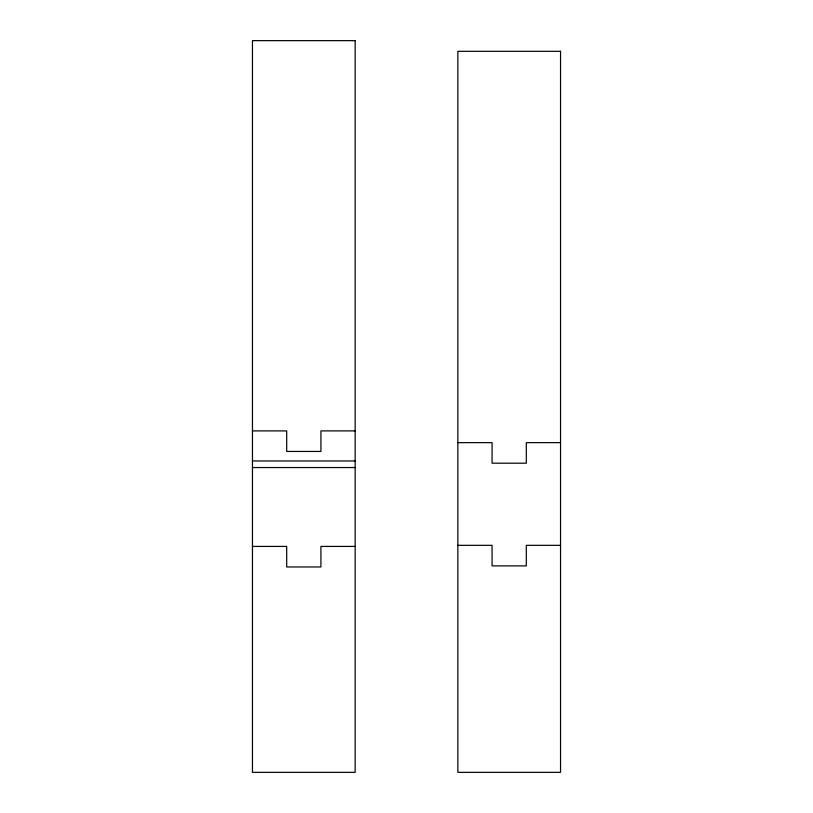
<?xml version="1.0" encoding="UTF-8"?>
<svg xmlns="http://www.w3.org/2000/svg" width="813" height="813" viewBox="0 0 813 813"><rect width="100%" height="100%" fill="white"/><g stroke="black" fill="none" stroke-linecap="round" stroke-linejoin="round"><path stroke-width="1.22" d="M252.457 430.9L286.684 430.9L286.684 451.449L320.922 451.449L320.922 430.9L355.149 430.9M457.851 442.648L492.078 442.648L492.078 463.186L526.316 463.186L526.316 442.648L560.543 442.648M252.457 460.961L355.149 460.961M252.457 467.546L355.149 467.546M457.851 545.34L492.078 545.34L492.078 565.878L526.316 565.878L526.316 545.34L560.543 545.34M252.457 546.417L286.684 546.417L286.684 566.956L320.922 566.956L320.922 546.417L355.149 546.417M355.149 40.65L252.457 40.65L252.457 772.35L355.149 772.35L355.149 40.65M560.543 51.321L457.851 51.321L457.851 772.35L560.543 772.35L560.543 51.321"/></g></svg>
